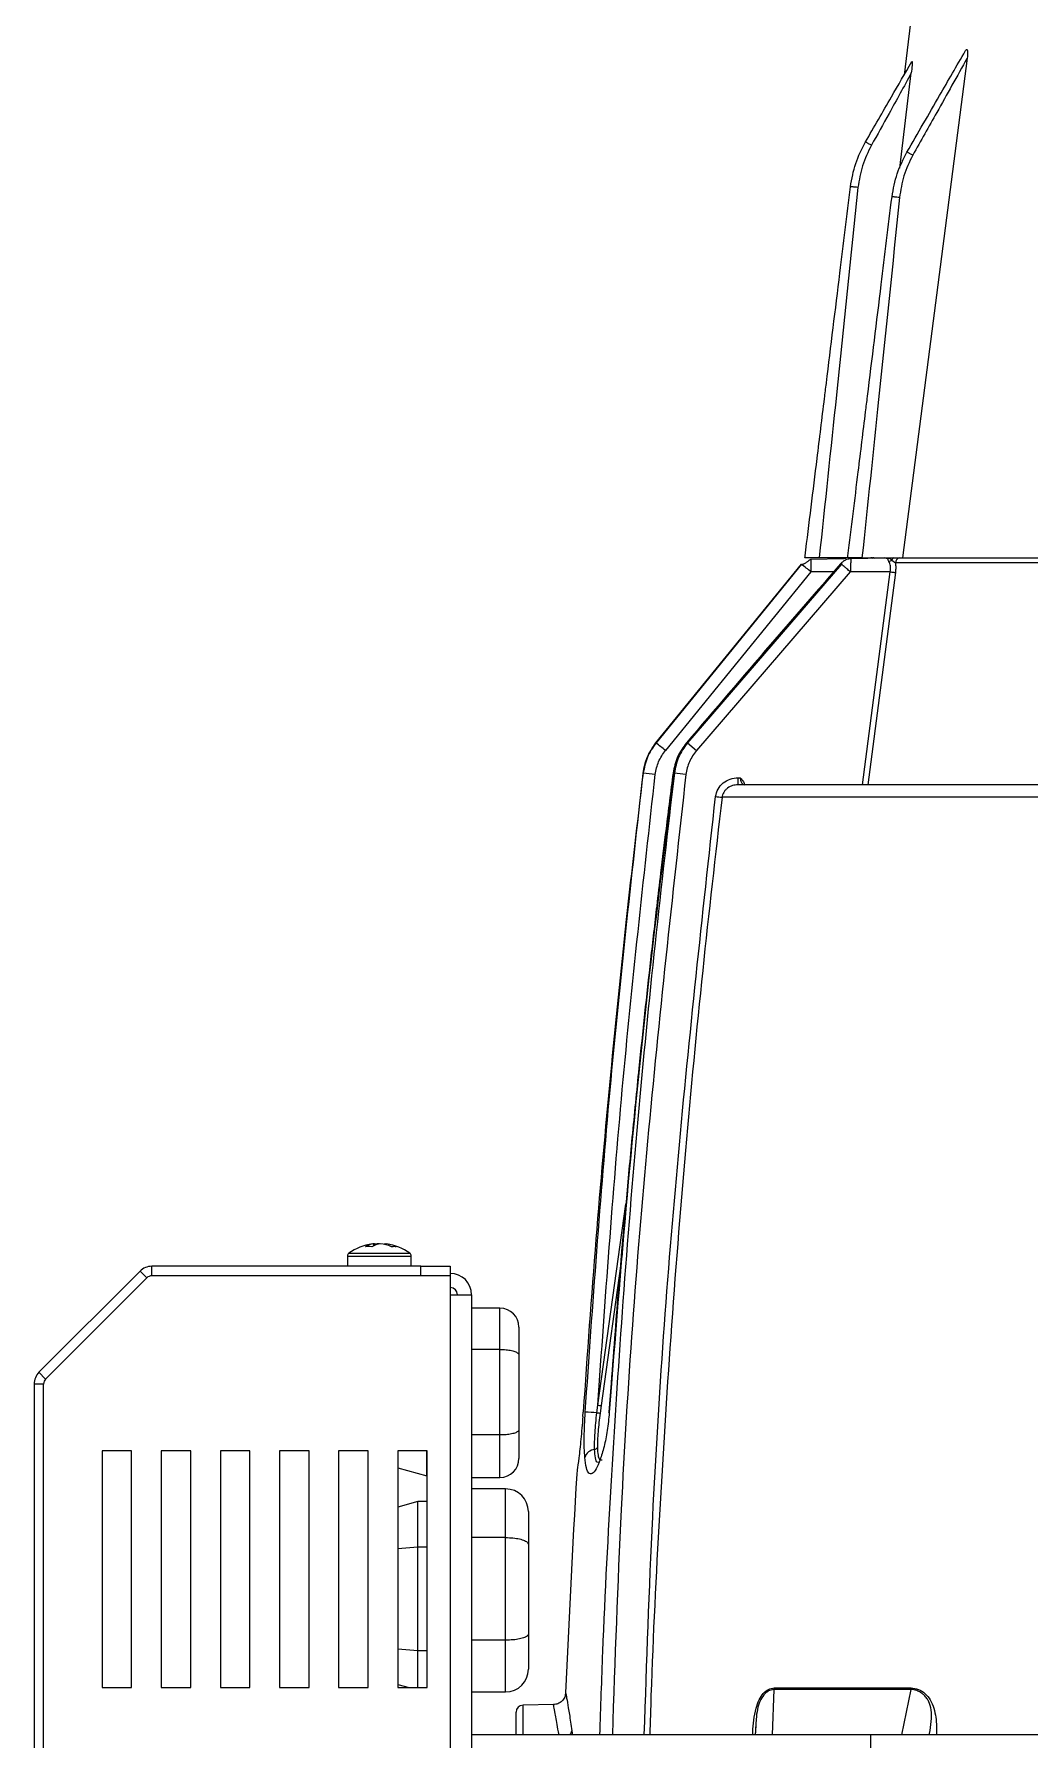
# Model space of a CAD drawing. Extents: x 11 to 120, y 2 to 94.
# Drawn here: x 49.45 to 53.66, y 83.46 to 90.67 of the extents above; entities that cross this region are included whole.
import ezdxf

# ---------------------------------------------------------------- set-up
doc = ezdxf.new("R2010")
doc.units = 0
doc.header["$MEASUREMENT"] = 0
doc.layers.add('OBJECT', color=7, linetype='CONTINUOUS')

msp = doc.modelspace()

# ---------------------------------------------------------------- linework, layer by layer
at = {"layer": 'OBJECT'}
for p, q in [((53.1767, 90.8986), (53.127, 90.4943)), ((53.394, 90.566), (53.1203, 88.454)), ((53.1087, 90.1008), (53.1576, 90.503)), ((52.8853, 88.454), (52.7682, 88.454)), ((52.8805, 88.451), (52.872, 88.4491)), ((53.0534, 88.4523), (52.8969, 88.4496)), ((52.9491, 88.454), (53.1203, 88.454)), ((53.1203, 88.454), (54.9927, 88.454)), ((52.0776, 87.6719), (52.6933, 88.4269)), ((52.6934, 88.4269), (52.0782, 87.6719)), ((52.733, 88.3948), (52.1178, 87.6398)), ((52.8602, 88.427), (52.2085, 87.6719)), ((52.8629, 88.427), (52.211, 87.6719)), ((52.8998, 88.3948), (52.249, 87.6396)), ((52.8728, 88.4492), (52.7328, 88.4467)), ((52.8293, 88.3948), (52.733, 88.3948)), ((52.8998, 88.3948), (52.8997, 88.3949)), ((53.0684, 88.3949), (52.8998, 88.3948)), ((52.9516, 87.4949), (53.0684, 88.3949)), ((53.0903, 88.3922), (52.974, 87.4949)), ((53.0751, 88.4439), (53.0905, 88.433)), ((54.9764, 88.433), (53.0905, 88.433)), ((52.0776, 87.6719), (52.0782, 87.6719)), ((52.211, 87.6719), (52.2085, 87.6719)), ((52.211, 87.6719), (52.249, 87.6396)), ((52.0234, 87.5441), (52.0242, 87.5441)), ((52.1557, 87.5441), (52.1526, 87.5441)), ((52.4253, 87.5245), (52.4345, 87.5245)), ((54.9871, 87.4419), (52.3575, 87.4419)), ((51.8321, 84.8734), (51.9504, 85.7225)), ((50.7735, 85.5033), (50.7735, 85.4599)), ((50.7735, 85.5033), (50.8281, 85.5033)), ((50.7798, 85.5155), (50.8318, 85.5155)), ((50.8281, 85.5033), (51.0435, 85.5033)), ((50.8318, 85.5155), (51.0373, 85.5155)), ((50.8828, 85.5554), (50.884, 85.5465)), ((50.8884, 85.5554), (50.8829, 85.5549)), ((50.8884, 85.555), (50.8884, 85.5554)), ((50.9085, 85.5548), (50.9047, 85.5554)), ((50.9047, 85.554), (50.9047, 85.5554)), ((50.9249, 85.5554), (50.9247, 85.5536)), ((50.9284, 85.5528), (50.9286, 85.5554)), ((50.9286, 85.5554), (50.9341, 85.5549)), ((50.9342, 85.5554), (50.9337, 85.5516)), ((51.0435, 85.4599), (51.0435, 85.5033)), ((51.9358, 85.5118), (51.8466, 84.8715)), ((49.8964, 85.4394), (49.469, 85.012)), ((49.9247, 85.4111), (49.8964, 85.4394)), ((49.9459, 85.4199), (49.9459, 85.4599)), ((51.0835, 85.4599), (49.9459, 85.4599)), ((51.0835, 85.4199), (51.0835, 85.4599)), ((51.0835, 85.4599), (51.2085, 85.4599)), ((51.2085, 85.4599), (51.2085, 85.4199)), ((51.2085, 85.4299), (51.2085, 85.3399)), ((49.4973, 84.9837), (49.9247, 85.4111)), ((51.0835, 85.4199), (49.9459, 85.4199)), ((51.2085, 85.4199), (51.0835, 85.4199)), ((51.2085, 85.3399), (51.2085, 81.5199)), ((51.2085, 85.3399), (51.2985, 85.3399)), ((51.2985, 85.3399), (51.2985, 81.5199)), ((51.4185, 85.2829), (51.2985, 85.2829)), ((51.4185, 85.1086), (51.4185, 85.2829)), ((51.4985, 85.2029), (51.4985, 85.0847)), ((51.4185, 85.1086), (51.2985, 85.1086)), ((51.4185, 84.7473), (51.4185, 85.1086)), ((51.4985, 85.0847), (51.4985, 84.7698)), ((49.4973, 84.9837), (49.469, 85.012)), ((49.4885, 84.9625), (49.4485, 84.9625)), ((49.4485, 84.9625), (49.4485, 81.8573)), ((49.4885, 81.8573), (49.4885, 84.9625)), ((51.888, 84.9656), (51.8788, 84.843)), ((51.8898, 84.9652), (51.8806, 84.8424)), ((51.8282, 84.8413), (51.8321, 84.8734)), ((51.8466, 84.8715), (51.8421, 84.8395)), ((51.7688, 84.825), (51.7701, 84.8437)), ((51.4185, 84.7473), (51.2985, 84.7473)), ((51.4185, 84.5679), (51.4185, 84.7473)), ((51.4985, 84.7698), (51.4985, 84.6479)), ((49.861, 84.6799), (49.736, 84.6799)), ((49.736, 84.6799), (49.736, 83.6799)), ((49.861, 83.6799), (49.861, 84.6799)), ((50.111, 84.6799), (49.986, 84.6799)), ((49.986, 84.6799), (49.986, 83.6799)), ((50.111, 83.6799), (50.111, 84.6799)), ((50.361, 84.6799), (50.236, 84.6799)), ((50.236, 84.6799), (50.236, 83.6799)), ((50.361, 83.6799), (50.361, 84.6799)), ((50.611, 84.6799), (50.486, 84.6799)), ((50.486, 84.6799), (50.486, 83.6799)), ((50.611, 83.6799), (50.611, 84.6799)), ((50.861, 84.6799), (50.736, 84.6799)), ((50.736, 84.6799), (50.736, 83.6799)), ((50.861, 83.6799), (50.861, 84.6799)), ((51.111, 84.6799), (50.986, 84.6799)), ((50.986, 84.6799), (50.986, 83.6799)), ((51.1085, 84.5752), (51.1085, 84.6799)), ((51.111, 83.6799), (51.111, 84.6799)), ((50.986, 84.608), (51.1085, 84.5752)), ((51.1085, 84.5752), (51.111, 84.5752)), ((51.2985, 84.5679), (51.4185, 84.5679)), ((51.4425, 84.5194), (51.2985, 84.5194)), ((51.4425, 84.3135), (51.4425, 84.5194)), ((51.0705, 84.4654), (50.986, 84.4428)), ((51.111, 84.4654), (51.0705, 84.4654)), ((51.0705, 84.2741), (51.0705, 84.4654)), ((51.5385, 84.4234), (51.5385, 84.284)), ((50.986, 84.2678), (51.0705, 84.2741)), ((51.0705, 83.8359), (51.0705, 84.2741)), ((51.0705, 84.2741), (51.111, 84.2741)), ((51.4425, 84.3135), (51.2985, 84.3135)), ((51.4425, 83.88), (51.4425, 84.3135)), ((51.5385, 84.284), (51.5385, 83.9062)), ((50.986, 83.8436), (51.0705, 83.8359)), ((51.4425, 83.88), (51.2985, 83.88)), ((51.4425, 83.6614), (51.4425, 83.88)), ((51.5385, 83.9062), (51.5385, 83.7574)), ((51.0705, 83.6799), (51.0705, 83.8359)), ((51.0705, 83.8359), (51.111, 83.8359)), ((50.986, 83.6928), (51.0343, 83.6799)), ((49.736, 83.6799), (49.861, 83.6799)), ((49.986, 83.6799), (50.111, 83.6799)), ((50.236, 83.6799), (50.361, 83.6799)), ((50.486, 83.6799), (50.611, 83.6799)), ((50.736, 83.6799), (50.861, 83.6799)), ((50.986, 83.6799), (51.111, 83.6799)), ((51.2985, 83.6614), (51.4425, 83.6614)), ((52.5771, 83.6714), (52.5693, 83.4799)), ((53.1563, 83.6714), (53.1159, 83.4799)), ((53.1563, 83.6714), (53.1567, 83.6785)), ((51.6446, 83.6077), (51.516, 83.6054)), ((51.516, 83.4799), (51.516, 83.6054)), ((51.2987, 83.5378), (51.2985, 83.5378)), ((52.9865, 83.4799), (51.2985, 83.4799)), ((51.2987, 83.5378), (51.2987, 83.4799)), ((51.7224, 83.4975), (51.7258, 83.4799)), ((52.4998, 83.5176), (52.4981, 83.4799)), ((52.9865, 82.2299), (52.9865, 83.4799)), ((54.5655, 83.4799), (52.9865, 83.4799))]:
    msp.add_line(p, q, dxfattribs=at)
at = {"layer": 'OBJECT', "flags": 128}
for points in [[(52.7079, 88.454), (52.7084, 88.4578), (52.7088, 88.4609)], [(52.8944, 88.454), (52.8924, 88.4533), (52.8913, 88.4529)], [(53.0452, 88.454), (53.0433, 88.4533), (53.0408, 88.4521)], [(53.0504, 88.454), (53.0482, 88.4533), (53.0477, 88.453)], [(52.6933, 88.4269), (52.6934, 88.4269), (52.6935, 88.4268)], [(52.8585, 88.4285), (52.8585, 88.4284), (52.8602, 88.427)], [(52.0776, 87.6719), (52.0778, 87.6718), (52.0779, 87.6717)], [(52.2085, 87.6719), (52.2074, 87.6729), (52.2075, 87.6728)], [(52.0234, 87.5441), (52.0234, 87.5443), (52.0236, 87.5443)], [(52.1526, 87.5441), (52.1505, 87.5446), (52.1504, 87.5447)], [(50.883, 85.5544), (50.8848, 85.5546), (50.8921, 85.5554)], [(50.8921, 85.5554), (50.893, 85.5546), (50.8937, 85.5538)], [(50.9249, 85.5554), (50.9241, 85.5546), (50.9233, 85.5538)], [(51.8898, 84.9652), (51.8881, 84.9655), (51.8881, 84.9656)], [(51.7688, 84.825), (51.7689, 84.8258), (51.769, 84.8258)], [(51.7703, 84.8438), (51.7702, 84.8438), (51.7701, 84.8437)], [(51.8806, 84.8424), (51.879, 84.8428), (51.8788, 84.843)]]:
    msp.add_lwpolyline(points, dxfattribs=at)
at = {"layer": 'OBJECT'}
for centre, radius, start, end in [((52.8886, 88.4299), 0.025, 105.7509, 129.69551), ((52.9192, 88.4304), 0.0245, 105.97499, 128.07829), ((52.9863, 88.439), 0.015, 55.13869, 89.99838), ((52.9865, 88.4392), 0.0148, 54.93491, 89.96004), ((52.9863, 88.439), 0.015, 55.13546, 88.37442), ((52.9942, 88.4392), 0.0148, 55.74254, 89.92373), ((53.0924, 88.4378), 0.0184, 118.10186, 160.3512), ((53.1145, 88.4311), 0.0241, 108.81744, 175.69373), ((48.711, 83.4829), 6.3484, 50.68889, 51.14878), ((53.0564, 88.4715), 0.0333, 280.79884, 304.09973), ((48.3084, 82.9759), 6.0219, 50.75757, 51.24324), ((51.9419, 86.5037), 1.0437, 82.66542, 85.47753), ((51.9721, 85.6808), 1.8723, 82.87096, 84.37335), ((52.0035, 87.5172), 0.4219, 356.97685, 0.99426), ((52.4689, 88.5702), 1.1338, 262.9623, 264.36121), ((50.7885, 85.5033), 0.015, 125.6682, 180), ((50.9085, 85.3361), 0.2208, 97.99222, 125.6682), ((50.8949, 85.4733), 0.083, 98.37268, 123.33019), ((50.8631, 85.3691), 0.1741, 85.46934, 94.53066), ((50.9265, 85.4602), 0.0963, 98.48296, 121.08323), ((50.9202, 85.4061), 0.1501, 95.90805, 104.19776), ((50.8959, 85.4009), 0.1554, 65.81571, 83.93615), ((50.9217, 85.5486), 0.00968, 22.57021, 44.41622), ((50.9193, 85.4137), 0.1425, 64.81214, 84.01725), ((50.9085, 85.3361), 0.2208, 54.3318, 82.00778), ((50.9698, 85.4472), 0.0959, 83.89353, 96.10647), ((51.0285, 85.5033), 0.015, 0, 54.3318), ((49.9459, 85.3899), 0.07, 90, 135), ((51.2085, 85.3399), 0.09, 0, 90), ((49.9459, 85.3899), 0.03, 90, 135), ((51.2085, 85.3399), 0.03, 0, 90), ((51.4185, 85.2029), 0.08, 0, 90), ((49.5185, 84.9625), 0.07, 135, 180), ((49.5185, 84.9625), 0.03, 135, 180), ((51.8794, 85.1913), 0.3214, 261.53708, 264.13802), ((51.7579, 83.8954), 0.9485, 85.75215, 88.73419), ((51.8829, 85.2135), 0.3762, 261.63196, 263.7724), ((51.4185, 84.6479), 0.08, 270, 0), ((51.8237, 84.6379), 0.0486, 95.95523, 163.23554), ((51.8176, 84.6999), 0.0137, 274.35583, 338.48217), ((102.3125, 81.5549), 50.66, 176.57471, 177.62076), ((51.4425, 84.4234), 0.096, 0, 90), ((51.4425, 83.7574), 0.096, 270, 0), ((51.5165, 83.5754), 0.03, 91, 180), ((51.6834, 83.5034), 0.0394, 323.39778, 351.33263)]:
    msp.add_arc(centre, radius, start, end, dxfattribs=at)
for points, knots in [([(52.9638, 90.2115), (53.0004, 90.2749), (53.0657, 90.3881), (53.1311, 90.5013), (53.1598, 90.5511)], [0, 0, 0, 0, 0.560003, 1, 1, 1, 1]), ([(53.1394, 90.1688), (53.1854, 90.2485), (53.2676, 90.3909), (53.3498, 90.5333), (53.3859, 90.5959)], [0, 0, 0, 0, 0.559998, 1, 1, 1, 1]), ([(53.1598, 90.5511), (53.16, 90.5514), (53.1604, 90.5519), (53.1609, 90.5512), (53.1612, 90.549), (53.1613, 90.5436), (53.1605, 90.5283), (53.1588, 90.5137), (53.1576, 90.503)], [0, 0, 0, 0, 0.052382, 0.104943, 0.166385, 0.263156, 0.45743, 1, 1, 1, 1]), ([(53.394, 90.566), (53.3512, 90.4892), (53.2748, 90.3521), (53.1976, 90.2154), (53.1636, 90.1553)], [0, 0, 0, 0, 0.560013, 1, 1, 1, 1]), ([(53.3859, 90.5959), (53.3868, 90.5973), (53.3883, 90.5997), (53.3904, 90.6016), (53.392, 90.6021), (53.3933, 90.6015), (53.3944, 90.5997), (53.3954, 90.5958), (53.3961, 90.5845), (53.3949, 90.5739), (53.394, 90.566)], [0, 0, 0, 0, 0.113357, 0.188715, 0.241996, 0.295662, 0.342488, 0.417956, 0.560437, 1, 1, 1, 1]), ([(53.1576, 90.503), (53.1264, 90.4458), (53.0707, 90.3437), (53.0139, 90.2422), (52.9889, 90.1975)], [0, 0, 0, 0, 0.560034, 1, 1, 1, 1]), ([(52.9005, 90.0225), (52.9063, 90.0556), (52.9179, 90.1218), (52.9485, 90.1816), (52.9638, 90.2115)], [0, 0, 0, 0, 0.4999583, 1, 1, 1, 1]), ([(52.9889, 90.1975), (52.9749, 90.1692), (52.9471, 90.1125), (52.9372, 90.0502), (52.9323, 90.0191)], [0, 0, 0, 0, 0.5007266, 1, 1, 1, 1]), ([(52.9889, 90.1975), (52.9857, 90.1993), (52.9809, 90.2021), (52.9751, 90.2054), (52.9711, 90.2077), (52.9678, 90.2094), (52.9647, 90.2112), (52.9641, 90.2114), (52.9638, 90.2115)], [0, 0, 0, 0, 0.239579, 0.368437, 0.5, 0.631566, 0.760425, 1, 1, 1, 1]), ([(53.0761, 89.9798), (53.0819, 90.0129), (53.0934, 90.0791), (53.124, 90.1389), (53.1394, 90.1688)], [0, 0, 0, 0, 0.499962, 1, 1, 1, 1]), ([(53.1636, 90.1553), (53.1498, 90.1268), (53.1222, 90.07), (53.1126, 90.0076), (53.1079, 89.9764)], [0, 0, 0, 0, 0.501105, 1, 1, 1, 1]), ([(53.1636, 90.1553), (53.1606, 90.1571), (53.1559, 90.1597), (53.1503, 90.1629), (53.1464, 90.1651), (53.1433, 90.1668), (53.1402, 90.1685), (53.1397, 90.1687), (53.1394, 90.1688)], [0, 0, 0, 0, 0.239573, 0.368433, 0.5, 0.631561, 0.760421, 1, 1, 1, 1]), ([(52.9323, 90.0191), (52.902, 89.7269), (52.8481, 89.2051), (52.7926, 88.6835), (52.7682, 88.454)], [0, 0, 0, 0, 0.560008, 1, 1, 1, 1]), ([(52.7987, 89.1931), (52.8177, 89.348), (52.8516, 89.6244), (52.8856, 89.9008), (52.9005, 90.0225)], [0, 0, 0, 0, 0.560059, 1, 1, 1, 1]), ([(52.9323, 90.0191), (52.9283, 90.0196), (52.9221, 90.0203), (52.9148, 90.0212), (52.9097, 90.0217), (52.9056, 90.0221), (52.9016, 90.0225), (52.9009, 90.0225), (52.9005, 90.0225)], [0, 0, 0, 0, 0.239486, 0.368379, 0.499997, 0.631618, 0.760514, 1, 1, 1, 1]), ([(53.1079, 89.9764), (53.0786, 89.6922), (53.0264, 89.1846), (52.9727, 88.6772), (52.9491, 88.454)], [0, 0, 0, 0, 0.560009, 1, 1, 1, 1]), ([(52.9726, 89.1372), (52.992, 89.2945), (53.0264, 89.5753), (53.0609, 89.8562), (53.0761, 89.9798)], [0, 0, 0, 0, 0.560064, 1, 1, 1, 1]), ([(53.1079, 89.9764), (53.1039, 89.9769), (53.0977, 89.9776), (53.0903, 89.9785), (53.0853, 89.979), (53.0812, 89.9794), (53.0772, 89.9798), (53.0765, 89.9798), (53.0761, 89.9798)], [0, 0, 0, 0, 0.239486, 0.368378, 0.5, 0.631622, 0.760513, 1, 1, 1, 1]), ([(52.7088, 88.4609), (52.7088, 88.4614), (52.7257, 88.599), (52.7531, 88.8212), (52.7828, 89.0641), (52.7959, 89.1706), (52.7986, 89.1925), (52.7987, 89.1931)], [0, 0, 0, 0, 0.002274, 0.563506, 0.91051, 0.997261, 1, 1, 1, 1]), ([(52.8896, 88.4609), (52.8897, 88.4614), (52.9043, 88.5803), (52.9293, 88.7839), (52.9568, 89.0082), (52.9699, 89.1147), (52.9726, 89.1365), (52.9726, 89.1372)], [0, 0, 0, 0, 0.002464, 0.527442, 0.903158, 0.997088, 1, 1, 1, 1]), ([(52.7682, 88.454), (52.7614, 88.454), (52.7477, 88.454), (52.7296, 88.454), (52.7159, 88.454), (52.7089, 88.454), (52.7082, 88.454), (52.7079, 88.454)], [0, 0, 0, 0, 0.217202, 0.434334, 0.650167, 0.86439, 1, 1, 1, 1]), ([(52.8888, 88.454), (52.8889, 88.4553), (52.8892, 88.4576), (52.8895, 88.4599), (52.8896, 88.4609)], [0, 0, 0, 0, 0.56004, 1, 1, 1, 1]), ([(52.9491, 88.454), (52.9422, 88.454), (52.9286, 88.454), (52.9104, 88.454), (52.8968, 88.454), (52.8897, 88.454), (52.889, 88.454), (52.8888, 88.454)], [0, 0, 0, 0, 0.217203, 0.434333, 0.650165, 0.864389, 1, 1, 1, 1]), ([(52.9929, 88.4528), (52.9927, 88.4528), (52.9912, 88.4537), (52.9893, 88.4538), (52.9876, 88.454)], [0, 0, 0, 0, 0.088872, 1, 1, 1, 1]), ([(53.0494, 88.4537), (53.0485, 88.4534), (53.0473, 88.453), (53.0462, 88.4523), (53.0459, 88.4522)], [0, 0, 0, 0, 0.786284, 1, 1, 1, 1]), ([(53.0516, 88.4523), (53.0538, 88.453), (53.0571, 88.454), (53.0593, 88.4531), (53.06, 88.4528)], [0, 0, 0, 0, 0.669227, 1, 1, 1, 1]), ([(53.0627, 88.4388), (53.0616, 88.4408), (53.0596, 88.4448), (53.0589, 88.4485), (53.0582, 88.4505), (53.0574, 88.452), (53.055, 88.4522), (53.0534, 88.4523)], [0, 0, 0, 0, 0.249992, 0.497598, 0.621224, 0.745568, 1, 1, 1, 1]), ([(53.06, 88.4528), (53.0632, 88.4528), (53.0683, 88.4528), (53.0733, 88.4463), (53.0751, 88.4439)], [0, 0, 0, 0, 0.644155, 1, 1, 1, 1]), ([(52.8585, 88.4285), (52.7597, 88.315), (52.5413, 88.0644), (52.3256, 87.8113), (52.2075, 87.6728)], [0, 0, 0, 0, 0.45251, 1, 1, 1, 1]), ([(52.6933, 88.4269), (52.6934, 88.427), (52.6934, 88.427), (52.6935, 88.4271), (52.6936, 88.4272), (52.6936, 88.4272), (52.6937, 88.4273), (52.6937, 88.4273), (52.6937, 88.4272), (52.6936, 88.4272), (52.6936, 88.4272), (52.6936, 88.4271), (52.6935, 88.427), (52.6935, 88.427), (52.6934, 88.4269)], [0, 0, 0, 0, 0.14846, 0.270216, 0.325866, 0.380992, 0.499258, 0.560332, 0.615032, 0.666467, 0.718978, 0.77612, 0.84064, 1, 1, 1, 1]), ([(52.7332, 88.4467), (52.7319, 88.4465), (52.7295, 88.446), (52.7253, 88.443), (52.7206, 88.4393), (52.7156, 88.4354), (52.7101, 88.4319), (52.7046, 88.4289), (52.6994, 88.4265), (52.6968, 88.4257), (52.6955, 88.4252)], [0, 0, 0, 0, 0.183553, 0.338833, 0.468754, 0.58079, 0.682219, 0.782217, 0.887012, 1, 1, 1, 1]), ([(52.7332, 88.4467), (52.7332, 88.4462), (52.7332, 88.445), (52.7332, 88.4368), (52.7331, 88.427), (52.7331, 88.4176), (52.733, 88.4067), (52.733, 88.3988), (52.733, 88.3948)], [0, 0, 0, 0, 0.21067, 0.447315, 0.575812, 0.710764, 0.85216, 1, 1, 1, 1]), ([(52.9014, 88.4496), (52.8983, 88.4494), (52.8927, 88.449), (52.8833, 88.4464), (52.8771, 88.4436), (52.8717, 88.4403), (52.8683, 88.4379), (52.8635, 88.4337), (52.8603, 88.4304), (52.8585, 88.4285)], [0, 0, 0, 0, 0.196681, 0.357944, 0.575563, 0.606715, 0.727756, 0.845339, 1, 1, 1, 1]), ([(52.8629, 88.427), (52.8633, 88.4274), (52.8638, 88.428), (52.8643, 88.4288), (52.8646, 88.4293), (52.8647, 88.4298), (52.8647, 88.4301), (52.8645, 88.4302), (52.8641, 88.4302), (52.8633, 88.4298), (52.8623, 88.4291), (52.8612, 88.4281), (52.8605, 88.4273), (52.8602, 88.427)], [0, 0, 0, 0, 0.13574, 0.194591, 0.250843, 0.311563, 0.37511, 0.438068, 0.500883, 0.619799, 0.750938, 0.873701, 1, 1, 1, 1]), ([(52.8997, 88.3949), (52.8949, 88.3991), (52.8856, 88.4073), (52.8743, 88.4172), (52.8667, 88.4238), (52.8641, 88.426), (52.8629, 88.427)], [0, 0, 0, 0, 0.295101, 0.569756, 0.806961, 1, 1, 1, 1]), ([(52.9012, 88.4496), (52.9013, 88.4488), (52.9016, 88.4472), (52.9014, 88.4348), (52.9009, 88.4202), (52.9003, 88.4065), (52.8999, 88.3988), (52.8997, 88.3949)], [0, 0, 0, 0, 0.250886, 0.499859, 0.733623, 0.862855, 1, 1, 1, 1]), ([(53.0684, 88.3949), (53.069, 88.3991), (53.0702, 88.4076), (53.0695, 88.4196), (53.067, 88.4304), (53.0642, 88.4359), (53.0627, 88.4388)], [0, 0, 0, 0, 0.250429, 0.499844, 0.740767, 1, 1, 1, 1]), ([(53.0684, 88.3949), (53.0707, 88.3946), (53.0752, 88.394), (53.0815, 88.3932), (53.0869, 88.3926), (53.0892, 88.3924), (53.0903, 88.3922)], [0, 0, 0, 0, 0.245159, 0.499986, 0.754817, 1, 1, 1, 1]), ([(53.0905, 88.433), (53.0911, 88.4266), (53.0924, 88.4137), (53.091, 88.3994), (53.0903, 88.3922)], [0, 0, 0, 0, 0.498431, 1, 1, 1, 1]), ([(52.0234, 87.5441), (52.0277, 87.5668), (52.0367, 87.6132), (52.0638, 87.652), (52.0776, 87.6719)], [0, 0, 0, 0, 0.488529, 1, 1, 1, 1]), ([(52.0782, 87.6719), (52.0646, 87.6524), (52.0375, 87.6136), (52.0286, 87.5672), (52.0242, 87.5441)], [0, 0, 0, 0, 0.503406, 1, 1, 1, 1]), ([(52.2075, 87.6728), (52.1933, 87.6535), (52.165, 87.615), (52.1553, 87.5681), (52.1504, 87.5447)], [0, 0, 0, 0, 0.500101, 1, 1, 1, 1]), ([(52.2085, 87.6719), (52.1944, 87.6522), (52.1667, 87.6136), (52.1573, 87.567), (52.1526, 87.5441)], [0, 0, 0, 0, 0.509049, 1, 1, 1, 1]), ([(52.211, 87.6719), (52.197, 87.6523), (52.1693, 87.6137), (52.1602, 87.5671), (52.1557, 87.5441)], [0, 0, 0, 0, 0.506803, 1, 1, 1, 1]), ([(52.0751, 87.5388), (52.0786, 87.5572), (52.0857, 87.5939), (52.1072, 87.6245), (52.1178, 87.6398)], [0, 0, 0, 0, 0.50155, 1, 1, 1, 1]), ([(52.249, 87.6396), (52.2379, 87.6245), (52.2156, 87.5941), (52.2082, 87.5572), (52.2045, 87.5387)], [0, 0, 0, 0, 0.498689, 1, 1, 1, 1]), ([(52.0234, 87.5441), (51.9991, 87.3379), (51.9492, 86.9133), (51.8829, 86.2569), (51.821, 85.563), (51.7873, 85.0875), (51.7701, 84.8437)], [0, 0, 0, 0, 0.22962, 0.472827, 0.72962, 1, 1, 1, 1]), ([(51.7789, 84.8437), (51.8109, 85.2976), (51.8745, 86.1994), (51.9745, 87.0979), (52.0242, 87.5441)], [0, 0, 0, 0, 0.50338, 1, 1, 1, 1]), ([(51.8321, 84.8734), (51.8637, 85.3183), (51.9269, 86.2085), (52.0257, 87.0953), (52.0751, 87.5388)], [0, 0, 0, 0, 0.499931, 1, 1, 1, 1]), ([(52.1557, 87.5441), (52.1278, 87.3049), (52.071, 86.8183), (51.9989, 86.0744), (51.9372, 85.3246), (51.8881, 84.5738), (51.8556, 83.9626), (51.8436, 83.5968), (51.8397, 83.4799)], [0, 0, 0, 0, 0.177189, 0.360441, 0.549759, 0.730707, 0.913979, 1, 1, 1, 1]), ([(52.1504, 87.5447), (52.1404, 87.4661), (52.1223, 87.3251), (52.0994, 87.1376), (52.0821, 86.9917), (52.068, 86.8702), (52.0421, 86.6419), (52.011, 86.3529), (51.9771, 86.0114), (51.9568, 85.7938), (51.9424, 85.6338), (51.9319, 85.513), (51.9189, 85.3597), (51.9038, 85.1736), (51.8936, 85.0386), (51.8881, 84.9656)], [0, 0, 0, 0, 0.091692, 0.164516, 0.21848, 0.261782, 0.305976, 0.484374, 0.598107, 0.703048, 0.737316, 0.783986, 0.843321, 0.915325, 1, 1, 1, 1]), ([(52.1526, 87.5441), (52.119, 87.274), (52.0499, 86.718), (51.9615, 85.8582), (51.9141, 85.2682), (51.8898, 84.9652)], [0, 0, 0, 0, 0.315, 0.648332, 1, 1, 1, 1]), ([(52.2045, 87.5387), (52.1473, 87.0224), (52.033, 85.989), (51.9331, 84.6349), (51.9045, 83.7975), (51.8936, 83.4799)], [0, 0, 0, 0, 0.382702, 0.765908, 1, 1, 1, 1]), ([(52.33, 87.4449), (52.3326, 87.456), (52.338, 87.4782), (52.3613, 87.5041), (52.3913, 87.5213), (52.414, 87.5234), (52.4253, 87.5245)], [0, 0, 0, 0, 0.2497037, 0.4994833, 0.7493642, 1, 1, 1, 1]), ([(52.4345, 87.5245), (52.4394, 87.5189), (52.4458, 87.5117), (52.4508, 87.5035), (52.452, 87.5016)], [0, 0, 0, 0, 0.771317, 1, 1, 1, 1]), ([(52.4345, 87.5245), (52.4346, 87.5225), (52.4349, 87.5185), (52.4361, 87.5128), (52.438, 87.5073), (52.4411, 87.5013), (52.4459, 87.496), (52.4501, 87.4953), (52.4522, 87.4949)], [0, 0, 0, 0, 0.115727, 0.237004, 0.365059, 0.500934, 0.749863, 1, 1, 1, 1]), ([(52.0287, 83.4799), (52.0392, 83.7871), (52.0668, 84.6037), (52.1635, 85.9266), (52.2745, 86.9391), (52.33, 87.4449)], [0, 0, 0, 0, 0.23178, 0.616222, 1, 1, 1, 1]), ([(52.3575, 87.4419), (52.3293, 87.1979), (52.2721, 86.7009), (52.2, 85.9407), (52.1388, 85.1739), (52.0913, 84.4062), (52.0626, 83.8456), (52.0535, 83.5356), (52.0518, 83.4799)], [0, 0, 0, 0, 0.185391, 0.377506, 0.576351, 0.765931, 0.957987, 1, 1, 1, 1]), ([(52.4248, 87.4949), (52.4171, 87.4943), (52.4016, 87.4929), (52.3836, 87.4837), (52.3717, 87.473), (52.3645, 87.4633), (52.3595, 87.4529), (52.3581, 87.4455), (52.3575, 87.4419)], [0, 0, 0, 0, 0.250259, 0.499689, 0.634038, 0.76157, 0.883198, 1, 1, 1, 1]), ([(54.9843, 87.4949), (54.8943, 87.4949), (54.7129, 87.4949), (54.4431, 87.4949), (54.1752, 87.4949), (53.9129, 87.4949), (53.6598, 87.4949), (53.4204, 87.4949), (53.1978, 87.4949), (52.9951, 87.4949), (52.8149, 87.4949), (52.6592, 87.4949), (52.5268, 87.4949), (52.4586, 87.4949), (52.4248, 87.4949)], [0, 0, 0, 0, 0.0803207, 0.16194, 0.244772, 0.3293776, 0.4144874, 0.5, 0.5855181, 0.670628, 0.755228, 0.8380655, 0.919682, 1, 1, 1, 1]), ([(52.452, 87.4975), (52.4523, 87.498), (52.4528, 87.4988), (52.4524, 87.501), (52.4522, 87.5018)], [0, 0, 0, 0, 0.63985, 1, 1, 1, 1]), ([(51.4185, 85.1086), (51.4273, 85.1084), (51.4448, 85.1079), (51.4681, 85.1042), (51.4863, 85.0986), (51.4964, 85.0919), (51.4985, 85.087), (51.4985, 85.0848), (51.4985, 85.0847)], [0, 0, 0, 0, 0.204614, 0.409128, 0.616519, 0.830817, 0.996312, 1, 1, 1, 1]), ([(51.7688, 84.825), (51.7661, 84.7921), (51.7609, 84.7265), (51.7517, 84.647), (51.7445, 84.5923), (51.7435, 84.5852), (51.743, 84.5817)], [0, 0, 0, 0, 0.250566, 0.500351, 0.750175, 1, 1, 1, 1]), ([(51.7772, 84.6519), (51.7763, 84.6649), (51.7747, 84.6907), (51.7745, 84.7382), (51.7758, 84.7896), (51.7779, 84.8257), (51.7789, 84.8437)], [0, 0, 0, 0, 0.251427, 0.50031, 0.75055, 1, 1, 1, 1]), ([(51.8806, 84.8424), (51.878, 84.8166), (51.873, 84.7651), (51.8588, 84.6962), (51.8422, 84.6403), (51.8246, 84.601), (51.8078, 84.5811), (51.7937, 84.5827), (51.7828, 84.6048), (51.7791, 84.6362), (51.7772, 84.6519)], [0, 0, 0, 0, 0.125399, 0.250033, 0.374937, 0.500007, 0.625107, 0.75017, 0.875155, 1, 1, 1, 1]), ([(51.8187, 84.6862), (51.8185, 84.6968), (51.8182, 84.7179), (51.8201, 84.7564), (51.8233, 84.7979), (51.8266, 84.8268), (51.8282, 84.8413)], [0, 0, 0, 0, 0.2510338, 0.4998421, 0.7502371, 1, 1, 1, 1]), ([(51.8421, 84.8395), (51.8404, 84.8261), (51.8368, 84.7991), (51.833, 84.7605), (51.8305, 84.7245), (51.8304, 84.7048), (51.8304, 84.6948)], [0, 0, 0, 0, 0.249686, 0.500038, 0.748854, 1, 1, 1, 1]), ([(51.4985, 84.7698), (51.4985, 84.7698), (51.4985, 84.7677), (51.4964, 84.763), (51.4863, 84.7567), (51.4681, 84.7514), (51.4448, 84.748), (51.4273, 84.7475), (51.4185, 84.7473)], [0, 0, 0, 0, 0.003688, 0.16918, 0.383479, 0.590872, 0.795386, 1, 1, 1, 1]), ([(51.8395, 84.6308), (51.8361, 84.6302), (51.8287, 84.6287), (51.8213, 84.6474), (51.8196, 84.6733), (51.8187, 84.6862)], [0, 0, 0, 0, 0.296045, 0.647644, 1, 1, 1, 1]), ([(51.8304, 84.6948), (51.831, 84.6827), (51.8322, 84.6583), (51.8392, 84.6401), (51.8467, 84.6418), (51.8505, 84.6426)], [0, 0, 0, 0, 0.333374, 0.66666, 1, 1, 1, 1]), ([(51.744, 84.5892), (51.744, 84.5891), (51.7433, 84.5867), (51.7432, 84.5841), (51.743, 84.5817)], [0, 0, 0, 0, 0.05701, 1, 1, 1, 1]), ([(51.4425, 84.3135), (51.453, 84.3132), (51.474, 84.3126), (51.5021, 84.3081), (51.5239, 84.3012), (51.536, 84.2928), (51.5385, 84.2868), (51.5385, 84.2841), (51.5385, 84.284)], [0, 0, 0, 0, 0.204614, 0.409127, 0.616517, 0.830818, 0.996312, 1, 1, 1, 1]), ([(51.5385, 83.9062), (51.5385, 83.9061), (51.5385, 83.9037), (51.536, 83.8983), (51.5239, 83.8909), (51.5021, 83.8848), (51.474, 83.8808), (51.453, 83.8802), (51.4425, 83.88)], [0, 0, 0, 0, 0.003689, 0.169182, 0.383484, 0.590873, 0.795386, 1, 1, 1, 1]), ([(51.6962, 83.658), (51.6952, 83.6516), (51.6933, 83.6385), (51.6813, 83.6217), (51.6642, 83.6101), (51.651, 83.6085), (51.6446, 83.6077)], [0, 0, 0, 0, 0.240856, 0.500001, 0.759147, 1, 1, 1, 1]), ([(51.6962, 83.658), (51.6965, 83.656), (51.6973, 83.652), (51.7031, 83.6195), (51.7116, 83.5699), (51.7188, 83.5216), (51.7224, 83.4975)], [0, 0, 0, 0, 0.249549, 0.499968, 0.749833, 1, 1, 1, 1]), ([(52.487, 83.4799), (52.4871, 83.4836), (52.4879, 83.5044), (52.4913, 83.5423), (52.4991, 83.5894), (52.5129, 83.6284), (52.5311, 83.6561), (52.5532, 83.6745), (52.5695, 83.6771), (52.5776, 83.6785)], [0, 0, 0, 0, 0.04088, 0.227855, 0.418299, 0.567523, 0.70923, 0.854708, 1, 1, 1, 1]), ([(52.5771, 83.6714), (52.5694, 83.6702), (52.5541, 83.6678), (52.5333, 83.65), (52.5167, 83.6228), (52.5058, 83.5866), (52.5015, 83.5505), (52.5003, 83.5271), (52.4998, 83.5176)], [0, 0, 0, 0, 0.169475, 0.339572, 0.508222, 0.676895, 0.867999, 1, 1, 1, 1]), ([(52.5771, 83.6714), (52.5772, 83.6726), (52.5775, 83.6749), (52.5776, 83.6773), (52.5776, 83.6785)], [0, 0, 0, 0, 0.499999, 1, 1, 1, 1]), ([(53.1563, 83.6714), (53.0508, 83.6714), (52.8397, 83.6713), (52.6646, 83.6714), (52.5771, 83.6714)], [0, 0, 0, 0, 0.499778, 1, 1, 1, 1]), ([(52.5776, 83.6785), (52.6652, 83.6785), (52.8402, 83.6786), (53.0512, 83.6785), (53.1567, 83.6785)], [0, 0, 0, 0, 0.5000027, 1, 1, 1, 1]), ([(53.2336, 83.4799), (53.234, 83.4819), (53.2375, 83.5006), (53.2431, 83.5356), (53.2449, 83.582), (53.2352, 83.6149), (53.2234, 83.635), (53.2128, 83.6473), (53.1999, 83.6578), (53.1857, 83.6658), (53.1706, 83.6707), (53.1606, 83.6712), (53.1563, 83.6714)], [0, 0, 0, 0, 0.0239696, 0.221866, 0.4128516, 0.5596247, 0.6263244, 0.7067857, 0.7716437, 0.8534734, 0.9365365, 1, 1, 1, 1]), ([(53.1567, 83.6785), (53.1672, 83.6771), (53.1881, 83.6744), (53.2163, 83.6558), (53.2392, 83.6282), (53.2589, 83.5812), (53.2651, 83.5294), (53.2648, 83.4915), (53.2647, 83.4799)], [0, 0, 0, 0, 0.1454038, 0.2910572, 0.4333395, 0.582158, 0.8724627, 1, 1, 1, 1]), ([(51.4865, 83.4799), (51.4865, 83.4836), (51.4865, 83.5081), (51.4865, 83.5387), (51.4865, 83.5699), (51.4865, 83.5736), (51.4865, 83.5754)], [0, 0, 0, 0, 0.053742, 0.36211, 0.67887, 1, 1, 1, 1]), ([(51.6677, 83.4799), (51.6663, 83.4882), (51.6626, 83.5113), (51.6573, 83.5412), (51.6509, 83.576), (51.6463, 83.5997), (51.644, 83.6108), (51.6446, 83.6076), (51.6446, 83.6076)], [0, 0, 0, 0, 0.098659, 0.275948, 0.453838, 0.731774, 0.998888, 1, 1, 1, 1]), ([(52.4998, 83.5176), (52.4995, 83.513), (52.4988, 83.5019), (52.4984, 83.4909), (52.4981, 83.4845)], [0, 0, 0, 0, 0.41689, 1, 1, 1, 1])]:
    msp.add_open_spline(points, degree=3, knots=knots, dxfattribs=at)

doc.saveas('drawing.dxf')
